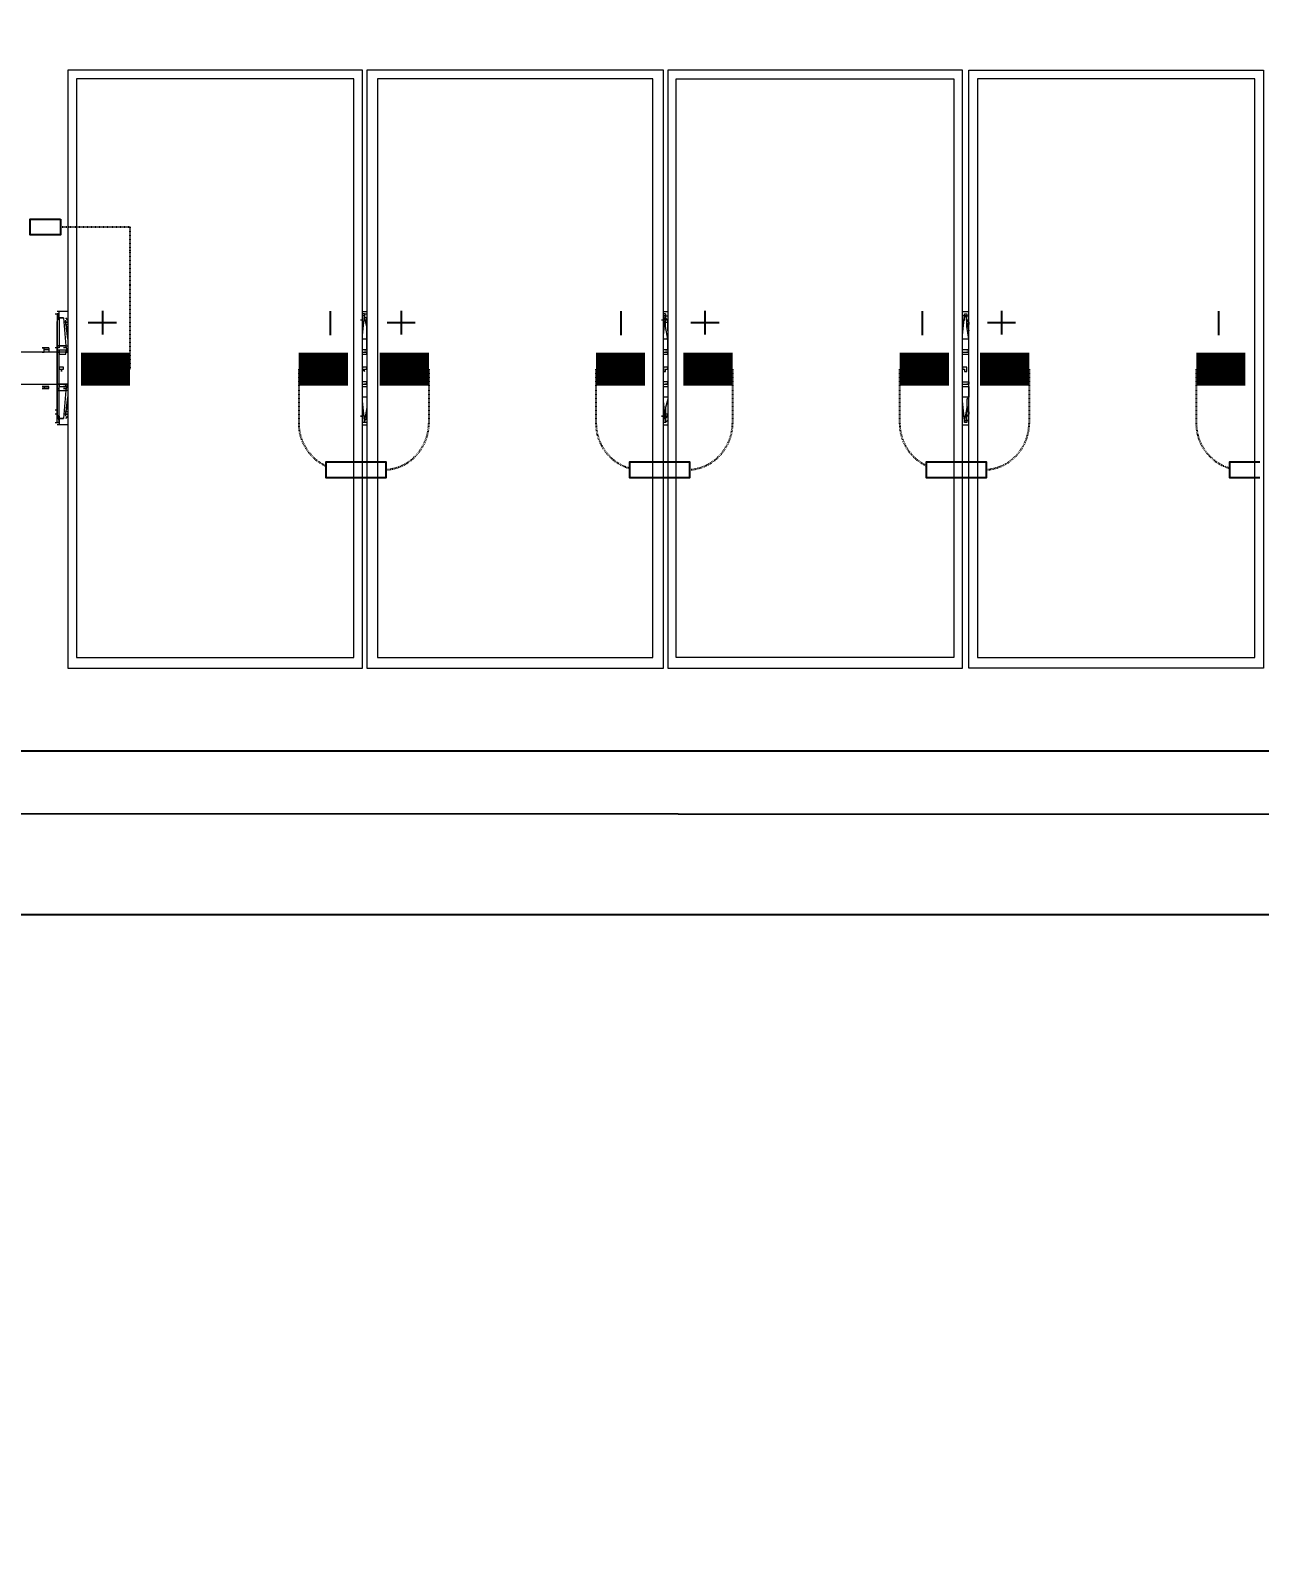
# Model space of a CAD drawing. Header units: feet. Extents: x -354 to 55127, y -297 to 4121.
# Drawn here: x 826.9 to 1013.1, y 2405.6 to 2634.7 of the extents above; entities that cross this region are included whole.
import ezdxf
from ezdxf.enums import TextEntityAlignment as Align
from ezdxf.lldxf.tags import DXFTag

# ---------------------------------------------------------------- set-up
doc = ezdxf.new("R2018")
doc.units = ezdxf.units.FT
doc.header["$MEASUREMENT"] = 0
doc.linetypes.add('HIDDEN', pattern=[0.375, 0.25, -0.125])
for name, color, linetype in [('E-DC HARNESS-NEG', 170, 'DC HARNESS CABLE'), ('E-DC HARNESS-POS', 10, 'DC HARNESS CABLE'), ('E-HARN-COMP', 8, 'Continuous'), ('E-TRNK-CABL-NEG', 6, 'HIDDEN'), ('E-TRUNK-CABLE-POS', 6, 'HIDDEN'), ('G-ANNO-TEXT', 1, 'Continuous'), ('Polarity-Text', 7, 'Continuous')]:
    doc.layers.add(name, color=color, linetype=linetype)
doc.styles.add('NEI-A', font='arial.ttf')
doc.styles.get("Standard").update_dxf_attribs({"font": 'arial.ttf'})
tags = doc.linetypes.add('DC HARNESS CABLE', pattern='A,0.5,-0.2,["DH",Standard,S=0.1,R=0,X=-0.1,Y=-0.05],-0.2', length=0.9).pattern_tags.tags
tags[6] = DXFTag(74, 10)

# ---------------------------------------------------------------- blocks, each defined once
blk = doc.blocks.new('A$Cc93f9aa1')
at = {"lineweight": 5}
for points in [[(8.8646, 0), (8.6346, 0), (8.6346, 0.4666), (8.8646, 0.4666)], [(8.8696, 0), (9.0996, 0), (9.0996, 0.4666), (8.8696, 0.4666)], [(9.103, 0), (9.3346, 0), (9.3346, 0.4666), (9.103, 0.4666)], [(9.338, 0), (9.5679, 0), (9.5679, 0.4666), (9.338, 0.4666)], [(8.858, 0.0067), (8.858, 0.4583), (8.6413, 0.4583), (8.6413, 0.0067)], [(8.8763, 0.4583), (9.093, 0.4583), (9.093, 0.0067), (8.8763, 0.0067)], [(9.3263, 0.0067), (9.3263, 0.4583), (9.1113, 0.4583), (9.1113, 0.0067)], [(9.3446, 0.4583), (9.3446, 0.0067), (9.5613, 0.0067), (9.5613, 0.4583)], [(9.5746, 0.275), (9.5763, 0.275), (9.5763, 0.2683)], [(9.5763, 0.2483), (9.5746, 0.2483)], [(9.5846, 0.2467), (9.5829, 0.2467)], [(9.5879, 0.2467), (9.5863, 0.2467)], [(8.868, 0.235), (8.8663, 0.235), (8.8663, 0.2317), (8.8696, 0.2317), (8.8696, 0.2333), (8.868, 0.2333)], [(9.1013, 0.235), (9.1013, 0.2333), (9.0996, 0.2333), (9.0996, 0.2317), (9.1013, 0.2317), (9.103, 0.2317), (9.103, 0.2333), (9.103, 0.235)], [(9.3363, 0.235), (9.3363, 0.2333), (9.3346, 0.2333), (9.3346, 0.2317), (9.3363, 0.2317), (9.338, 0.2317), (9.338, 0.2333)], [(9.5729, 0.2317), (9.5746, 0.2317), (9.5746, 0.2333), (9.5729, 0.2333), (9.5729, 0.235), (9.5729, 0.2333), (9.5713, 0.2333), (9.5713, 0.2317)], [(9.5763, 0.22), (9.5746, 0.22), (9.5746, 0.2217), (9.5696, 0.2217), (9.5696, 0.22), (9.5746, 0.22)], [(9.5746, 0.19), (9.5763, 0.19), (9.5763, 0.1967)], [(9.5763, 0.1967), (9.5763, 0.2)]]:
    blk.add_lwpolyline(points, close=True, dxfattribs=at)
for points in [[(8.8696, 0.2767), (8.8646, 0.2767)], [(8.868, 0.27), (8.868, 0.2733), (8.8663, 0.2733), (8.8663, 0.27), (8.8646, 0.2683)], [(8.8663, 0.255), (8.8646, 0.255), (8.8663, 0.2567), (8.8663, 0.2633), (8.868, 0.2733)], [(8.868, 0.2733), (8.868, 0.275), (8.868, 0.2733)], [(9.103, 0.2767), (9.0996, 0.2767)], [(9.1013, 0.255), (9.0996, 0.255), (9.0996, 0.2567), (9.1013, 0.2633), (9.1013, 0.2733), (9.1013, 0.275), (9.1013, 0.2717), (9.0996, 0.27), (9.0996, 0.2683)], [(9.1013, 0.275), (9.103, 0.275)], [(9.103, 0.27), (9.103, 0.2733)], [(9.338, 0.2767), (9.3346, 0.2767)], [(9.3363, 0.27), (9.3363, 0.2733), (9.3346, 0.2717), (9.3346, 0.2683)], [(9.3363, 0.255), (9.3346, 0.255), (9.3346, 0.2633), (9.3363, 0.2733)], [(9.3363, 0.275), (9.338, 0.275)], [(9.3363, 0.2733), (9.3363, 0.275), (9.3363, 0.2733)], [(9.5679, 0.2767), (9.5746, 0.2767)], [(9.5763, 0.25), (9.5746, 0.25), (9.5696, 0.25), (9.5713, 0.2717), (9.5746, 0.2717), (9.5713, 0.2717), (9.5729, 0.2717)], [(9.5763, 0.2717), (9.5746, 0.2717), (9.5746, 0.25), (9.5763, 0.25), (9.5746, 0.25), (9.5746, 0.2483), (9.5746, 0.245), (9.5763, 0.245), (9.5746, 0.245), (9.5746, 0.22), (9.5746, 0.2183), (9.5696, 0.2183), (9.5696, 0.22), (9.5713, 0.22)], [(9.5746, 0.27), (9.5746, 0.2717), (9.5746, 0.2767), (9.5763, 0.2767)], [(9.5779, 0.275), (9.5763, 0.275), (9.5746, 0.275), (9.5763, 0.275), (9.5746, 0.275)], [(9.5696, 0.27), (9.5696, 0.2683), (9.5696, 0.2667)], [(9.5696, 0.2683), (9.5713, 0.2683)], [(9.7329, 0.2633), (9.7296, 0.26), (9.7296, 0.245), (9.7179, 0.245), (9.7063, 0.245), (9.6596, 0.245), (9.6479, 0.245), (9.6113, 0.245), (9.6079, 0.245), (9.5863, 0.245), (9.5829, 0.245), (9.5763, 0.245), (9.5746, 0.245), (9.5696, 0.245), (9.5746, 0.245), (9.5763, 0.245), (9.5746, 0.245), (9.5746, 0.2467), (9.5696, 0.2467), (9.5696, 0.245), (9.5713, 0.245)], [(9.5779, 0.265), (9.5763, 0.265), (9.5763, 0.2683), (9.5779, 0.2683)], [(9.5763, 0.2683), (9.5763, 0.265)], [(9.5763, 0.2483), (9.5763, 0.265), (9.5763, 0.2483)], [(8.8663, 0.2467), (8.8646, 0.2467), (8.8646, 0.255)], [(9.1013, 0.2467), (9.0996, 0.2467), (9.0996, 0.255)], [(9.3363, 0.2467), (9.3346, 0.2467), (9.3346, 0.255)], [(9.5746, 0.25), (9.5696, 0.25), (9.5713, 0.25)], [(9.5763, 0.2483), (9.5763, 0.2467), (9.5763, 0.2483)], [(9.5829, 0.2483), (9.5829, 0.2467), (9.5863, 0.2467), (9.5863, 0.2483), (9.5879, 0.2483), (9.5863, 0.2483), (9.5846, 0.2483), (9.5863, 0.2483), (9.5829, 0.2483), (9.5846, 0.2483)], [(9.5863, 0.2483), (9.5879, 0.2483)], [(8.8696, 0.2467), (8.8646, 0.2467)], [(8.8696, 0.245), (8.8646, 0.245), (8.8663, 0.245)], [(8.8696, 0.2433), (8.8663, 0.2433), (8.8646, 0.2433), (8.8646, 0.245)], [(9.103, 0.2467), (9.0996, 0.2467)], [(9.103, 0.245), (9.0996, 0.245), (9.1013, 0.245)], [(9.0996, 0.245), (9.0996, 0.2433), (9.103, 0.2433)], [(9.338, 0.2467), (9.3346, 0.2467)], [(9.338, 0.245), (9.3346, 0.245), (9.3363, 0.245)], [(9.3346, 0.245), (9.3346, 0.2433), (9.338, 0.2433)], [(9.5696, 0.2467), (9.5713, 0.2467)], [(9.5763, 0.2183), (9.5763, 0.2467), (9.5763, 0.2183)], [(8.8696, 0.2217), (8.8663, 0.2217), (8.8646, 0.2217), (8.8646, 0.22)], [(8.8696, 0.22), (8.8646, 0.22), (8.8663, 0.22)], [(8.8663, 0.2183), (8.8646, 0.2183), (8.8646, 0.21), (8.8663, 0.2), (8.8663, 0.1933), (8.868, 0.1917), (8.8696, 0.1917)], [(8.8646, 0.2183), (8.8696, 0.2183)], [(9.103, 0.2217), (9.0996, 0.2217), (9.0996, 0.22)], [(9.103, 0.22), (9.0996, 0.22), (9.1013, 0.22)], [(9.1013, 0.2183), (9.0996, 0.2183), (9.0996, 0.21), (9.1013, 0.2), (9.1013, 0.1917), (9.1013, 0.19), (9.103, 0.19)], [(9.0996, 0.2183), (9.103, 0.2183)], [(9.338, 0.2217), (9.3346, 0.2217), (9.3346, 0.22)], [(9.338, 0.22), (9.3346, 0.22), (9.3363, 0.22)], [(9.3363, 0.2183), (9.3346, 0.2183), (9.3346, 0.21), (9.3346, 0.2), (9.3363, 0.1933), (9.3363, 0.1917), (9.338, 0.1917)], [(9.3346, 0.2183), (9.338, 0.2183)], [(9.5713, 0.1933), (9.5696, 0.215), (9.5746, 0.215), (9.5763, 0.215)], [(9.5746, 0.215), (9.5696, 0.215), (9.5713, 0.215)], [(9.5746, 0.1933), (9.5713, 0.1933), (9.5746, 0.1933), (9.5746, 0.215), (9.5763, 0.215), (9.5746, 0.215), (9.5746, 0.2167), (9.5763, 0.2167), (9.5779, 0.2167)], [(9.5763, 0.2183), (9.5746, 0.2183), (9.5746, 0.22), (9.5763, 0.22), (9.5829, 0.22), (9.5863, 0.22), (9.6079, 0.22), (9.6113, 0.22), (9.6479, 0.22), (9.6596, 0.22), (9.7063, 0.22), (9.7296, 0.22), (9.7296, 0.2067), (9.7329, 0.2033)], [(9.5746, 0.2183), (9.5746, 0.2183)], [(9.5763, 0.2183), (9.5763, 0.2167), (9.5763, 0.2183)], [(9.5763, 0.2167), (9.5763, 0.2), (9.5763, 0.2167)], [(9.5879, 0.22), (9.5863, 0.22), (9.5863, 0.2183), (9.5863, 0.2167), (9.5879, 0.2167), (9.5863, 0.2167), (9.5846, 0.2167), (9.5829, 0.2167), (9.5829, 0.2183), (9.5829, 0.22), (9.5846, 0.22)], [(9.5829, 0.2183), (9.5863, 0.2183)], [(9.5829, 0.2167), (9.5863, 0.2167), (9.5846, 0.2167)], [(8.8646, 0.1967), (8.8663, 0.195), (8.8663, 0.1917), (8.868, 0.1917), (8.868, 0.19), (8.868, 0.1917), (8.868, 0.195)], [(9.1013, 0.19), (9.1013, 0.1933), (9.0996, 0.195), (9.0996, 0.1967)], [(9.1013, 0.1917), (9.103, 0.1917), (9.103, 0.195)], [(9.3346, 0.1967), (9.3346, 0.1933), (9.3363, 0.1933), (9.3363, 0.19), (9.3363, 0.1917), (9.3363, 0.195)], [(9.3363, 0.19), (9.338, 0.19)], [(9.5696, 0.1983), (9.5696, 0.1967), (9.5713, 0.1967)], [(9.5696, 0.1967), (9.5696, 0.195)], [(9.5746, 0.195), (9.5746, 0.1933), (9.5746, 0.1883), (9.5763, 0.1883)], [(9.5779, 0.19), (9.5763, 0.19), (9.5746, 0.19), (9.5763, 0.19), (9.5746, 0.19)], [(8.8696, 0.1883), (8.8646, 0.1883)], [(9.103, 0.1883), (9.0996, 0.1883)], [(9.338, 0.1883), (9.3346, 0.1883)], [(9.5679, 0.1883), (9.5746, 0.1883)]]:
    blk.add_lwpolyline(points, dxfattribs=at)
at = {"color": 8, "lineweight": 5, "true_color": 0x808080}
for points in [[(8.8696, 0.2767), (8.8646, 0.2767)], [(8.8646, 0.2733), (8.8663, 0.2733), (8.8663, 0.275), (8.868, 0.275)], [(8.868, 0.2733), (8.868, 0.2733)], [(8.868, 0.2733), (8.8696, 0.2583)], [(9.103, 0.2767), (9.0996, 0.2767)], [(9.0996, 0.2733), (9.1013, 0.275)], [(9.1013, 0.2733), (9.103, 0.2583)], [(9.103, 0.2733), (9.103, 0.2733)], [(9.338, 0.2767), (9.3346, 0.2767)], [(9.3346, 0.2733), (9.3346, 0.275), (9.3363, 0.275)], [(9.3363, 0.2733), (9.3363, 0.2733)], [(9.3363, 0.2733), (9.338, 0.2583)], [(9.5696, 0.2717), (9.5679, 0.27)], [(8.8646, 0.27), (8.8663, 0.27), (8.8663, 0.2683), (8.8646, 0.2617)], [(8.8646, 0.2667), (8.8646, 0.2683)], [(8.8696, 0.2683), (8.868, 0.27)], [(9.0996, 0.2617), (9.0996, 0.27), (9.1013, 0.27)], [(9.0996, 0.2667), (9.0996, 0.2683), (9.1013, 0.2683)], [(9.103, 0.2683), (9.103, 0.27)], [(9.3346, 0.2617), (9.3346, 0.27), (9.3363, 0.27)], [(9.3346, 0.2667), (9.3346, 0.2683)], [(9.338, 0.2683), (9.338, 0.27)], [(9.5696, 0.2683), (9.5679, 0.255)], [(9.5679, 0.2667), (9.5696, 0.2667), (9.5679, 0.2617)], [(8.8696, 0.255), (8.8646, 0.255)], [(9.103, 0.255), (9.0996, 0.255)], [(9.338, 0.255), (9.3346, 0.255)], [(9.5679, 0.25), (9.5696, 0.25), (9.5679, 0.245), (9.5696, 0.245), (9.5679, 0.245)], [(9.5696, 0.2483), (9.5713, 0.2483)], [(9.5863, 0.2483), (9.5829, 0.2483)], [(9.5863, 0.2467), (9.5829, 0.2467)], [(9.5679, 0.22), (9.5696, 0.22), (9.5679, 0.22), (9.5696, 0.215), (9.5679, 0.215)], [(9.5696, 0.2167), (9.5713, 0.2167)], [(9.5829, 0.22), (9.5863, 0.22)], [(9.5829, 0.2167), (9.5863, 0.2167)], [(8.8646, 0.21), (8.8696, 0.21)], [(8.8646, 0.195), (8.8663, 0.195), (8.8663, 0.1967), (8.8646, 0.2033)], [(8.8696, 0.2067), (8.868, 0.1917)], [(9.0996, 0.21), (9.103, 0.21)], [(9.0996, 0.2033), (9.0996, 0.195), (9.1013, 0.195)], [(9.103, 0.2067), (9.1013, 0.1917)], [(9.3346, 0.21), (9.338, 0.21)], [(9.3346, 0.2033), (9.3346, 0.195), (9.3363, 0.195)], [(9.338, 0.2067), (9.3363, 0.1917)], [(9.5679, 0.21), (9.5696, 0.1967)], [(9.5679, 0.1983), (9.5696, 0.1983), (9.5679, 0.2033)], [(8.8646, 0.1967), (8.8646, 0.1983)], [(8.868, 0.19), (8.8663, 0.19), (8.8663, 0.1917), (8.8646, 0.1917)], [(8.868, 0.195), (8.8696, 0.1967)], [(8.868, 0.1917), (8.868, 0.1917)], [(9.1013, 0.1967), (9.0996, 0.1967), (9.0996, 0.1983)], [(9.1013, 0.19), (9.1013, 0.1917), (9.0996, 0.1917)], [(9.103, 0.1967), (9.103, 0.195), (9.1046, 0.195)], [(9.103, 0.1917), (9.103, 0.1917)], [(9.3346, 0.1967), (9.3346, 0.1983)], [(9.3363, 0.19), (9.3346, 0.19), (9.3346, 0.1917)], [(9.3363, 0.1917), (9.3363, 0.1917)], [(9.338, 0.1967), (9.338, 0.195), (9.3396, 0.195)], [(9.5679, 0.195), (9.5696, 0.1933)], [(8.8696, 0.1883), (8.8646, 0.1883)], [(9.103, 0.1883), (9.0996, 0.1883)], [(9.338, 0.1883), (9.3346, 0.1883)]]:
    blk.add_lwpolyline(points, dxfattribs=at)
for points in [[(8.8696, 0.27), (8.868, 0.27)], [(9.1046, 0.27), (9.103, 0.27)], [(9.3396, 0.27), (9.338, 0.27)], [(9.5679, 0.2683), (9.5696, 0.2683)], [(8.868, 0.195), (8.8696, 0.195)], [(9.5696, 0.1967), (9.5679, 0.1967)]]:
    blk.add_lwpolyline(points, close=True, dxfattribs=at)
blk = doc.blocks.new('DETAIL_TITLE')
at = {"style": 'NEI-A', "flags": 8}
blk.add_attdef('#', text='', height=0.2, dxfattribs=at).set_placement((0.5922, -0.5109), align=Align.MIDDLE_CENTER)
at = {"lineweight": 30, "flags": 104}
blk.add_attdef('DETAIL_TITLE', text='', height=0.2, dxfattribs=at).set_placement((0.9099, -0.5251), align=Align.BOTTOM_LEFT)
at = {"style": 'NEI-A'}
for tag, p in [('SCALE:', (0.9386, -0.7379)), ('1"_=_', (1.5474, -0.7379))]:
    blk.add_attdef(tag, text='', height=0.1, dxfattribs=at).set_placement(p, align=Align.BOTTOM_LEFT)

msp = doc.modelspace()

# ---------------------------------------------------------------- linework, layer by layer
at = {"layer": 'E-DC HARNESS-NEG', "ltscale": 0.5}
for points in [[(1415.63, 2525.47), (809.55, 2525.47), (809.55, 2503.63)], [(2670.68, 2500.55), (812.5, 2500.68)]]:
    msp.add_lwpolyline(points, dxfattribs=at)
at = {"layer": 'E-DC HARNESS-POS', "ltscale": 0.5}
msp.add_lwpolyline([(1437.07, 2515.7), (797.03, 2515.96)], dxfattribs=at)
at = {"layer": 'E-HARN-COMP'}
msp.add_lwpolyline([(831.48, 2606.02), (831.48, 2603.69), (826.91, 2603.69), (826.91, 2606.02)], close=True, dxfattribs=at)
at = {"layer": 'E-HARN-COMP', "const_width": 5}
for points in [[(834.59, 2583.32), (842.04, 2583.32)], [(867.58, 2583.32), (875.03, 2583.32)], [(879.84, 2583.32), (887.29, 2583.32)], [(912.6, 2583.32), (920.05, 2583.32)], [(925.84, 2583.32), (933.29, 2583.32)], [(958.6, 2583.32), (966.05, 2583.32)], [(970.76, 2583.32), (978.22, 2583.32)], [(1003.52, 2583.32), (1010.98, 2583.32)]]:
    msp.add_lwpolyline(points, dxfattribs=at)
at = {"layer": 'E-HARN-COMP'}
for points in [[(876.26, 2569.23), (871.69, 2569.23), (871.69, 2566.91), (876.26, 2566.91)], [(876.26, 2566.91), (880.82, 2566.91), (880.82, 2569.23), (876.26, 2569.23)], [(922.26, 2569.23), (917.69, 2569.23), (917.69, 2566.91), (922.26, 2566.91)], [(922.26, 2566.91), (926.82, 2566.91), (926.82, 2569.23), (922.26, 2569.23)], [(967.18, 2569.23), (962.62, 2569.23), (962.62, 2566.91), (967.18, 2566.91)], [(967.18, 2566.91), (971.74, 2566.91), (971.74, 2569.23), (967.18, 2569.23)], [(1013.14, 2569.23), (1008.58, 2569.23), (1008.58, 2566.91), (1013.14, 2566.91)]]:
    msp.add_lwpolyline(points, dxfattribs=at)
at = {"layer": 'E-TRNK-CABL-NEG', "ltscale": 0.1}
for points in [[(867.58, 2583.32), (867.58, 2575.08, 0.294061), (871.69, 2568.68, 0.294061)], [(912.6, 2583.32), (912.6, 2575.08, 0.334879), (917.69, 2568.32, 0.334879)], [(958.6, 2583.32), (958.6, 2575.08, 0.289984), (962.62, 2568.73, 0.289984)], [(1003.52, 2583.32), (1003.52, 2575.08, 0.333388), (1008.58, 2568.33, 0.333388)]]:
    msp.add_lwpolyline(points, format="xyb", dxfattribs=at)
at = {"layer": 'E-TRUNK-CABLE-POS', "ltscale": 0.1}
msp.add_lwpolyline([(842.04, 2583.32), (842.04, 2604.85), (831.48, 2604.85)], dxfattribs=at)
for points in [[(887.29, 2583.32), (887.29, 2575.08, -0.391396), (880.82, 2568.08, -0.391396)], [(933.29, 2583.32), (933.29, 2575.08, -0.391396), (926.82, 2568.08, -0.391396)], [(978.22, 2583.32), (978.22, 2575.08, -0.391396), (971.74, 2568.08, -0.391396)]]:
    msp.add_lwpolyline(points, format="xyb", dxfattribs=at)
at = {"layer": 'Polarity-Text'}
for p, q in [((837.85, 2592.17), (837.85, 2588.55)), ((872.35, 2592.1), (872.35, 2588.48)), ((883.1, 2592.17), (883.1, 2588.55)), ((916.38, 2592.1), (916.38, 2588.48)), ((929.1, 2592.17), (929.1, 2588.55)), ((961.99, 2592.1), (961.99, 2588.48)), ((974.02, 2592.17), (974.02, 2588.55)), ((1006.92, 2592.1), (1006.92, 2588.48)), ((839.99, 2590.36), (835.71, 2590.36)), ((885.24, 2590.36), (880.96, 2590.36)), ((931.24, 2590.36), (926.96, 2590.36)), ((976.16, 2590.36), (971.89, 2590.36))]:
    msp.add_line(p, q, dxfattribs=at)

# ---------------------------------------------------------------- block references
at = {"xscale": 194.04614304, "yscale": 194.04614304, "zscale": 194.04614304, "rotation": 180}
msp.add_blockref('A$Cc93f9aa1', (2689.23, 2628.59), dxfattribs=at)
at = {"layer": 'G-ANNO-TEXT'}
ref = msp.add_blockref('DETAIL_TITLE', (64.44, 3394.18), dxfattribs=dict(at, xscale=128.9267043143703, yscale=128.9267043143703, zscale=128.9267043143703))
lines = msp.add_mtext('{\\LDC BLOCK TYPE-1 (3) STRINGS (78) MODULES [580W] }', dxfattribs={"layer": '0', "insert": (181.75, 3365.15), "char_height": 1362.0506, "attachment_point": 1})
ref.add_attrib('DETAIL_TITLE', '', (181.75, 3365.15)).embed_mtext(lines)

doc.saveas('drawing.dxf')
